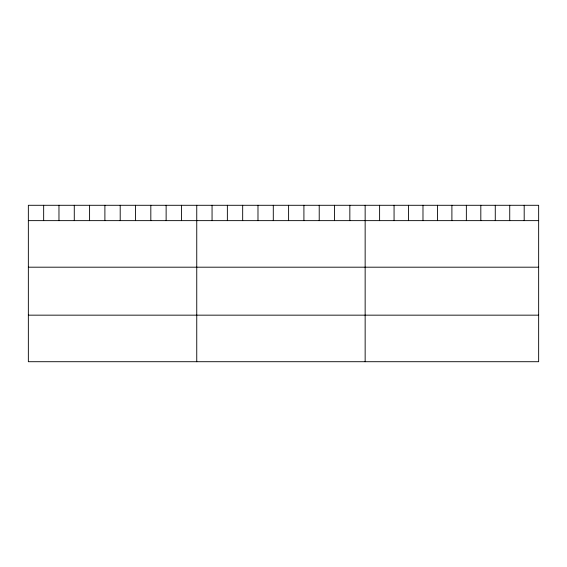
<?xml version="1.0" encoding="UTF-8"?>
<svg xmlns="http://www.w3.org/2000/svg" width="567" height="567" viewBox="0 0 567 567"><rect width="100%" height="100%" fill="white"/><g stroke="black" fill="none" stroke-linecap="round" stroke-linejoin="round"><path stroke-width="0.85" d="M538.65 220.634L538.65 361.711L28.35 361.711L28.35 205.289L538.65 205.289L538.65 220.634L28.35 220.634M28.35 267.192L538.65 267.192M28.35 315.16L538.65 315.16M524.192 205.289L524.192 220.634M509.733 205.289L509.733 220.634M495.274 205.289L495.274 220.634M480.816 205.289L480.816 220.634M466.358 205.289L466.358 220.634M451.899 205.289L451.899 220.634M437.441 205.289L437.441 220.634M422.982 205.289L422.982 220.634M408.523 205.289L408.523 220.634M394.065 205.289L394.065 220.634M379.607 205.289L379.607 220.634M365.148 205.289L365.148 361.711M349.839 205.289L349.839 220.634M334.53 205.289L334.53 220.634M319.221 205.289L319.221 220.634M303.912 205.289L303.912 220.634M288.603 205.289L288.603 220.634M273.294 205.289L273.294 220.634M257.985 205.289L257.985 220.634M242.676 205.289L242.676 220.634M227.367 205.289L227.367 220.634M212.058 205.289L212.058 220.634M196.749 205.289L196.749 361.711M181.44 205.289L181.44 220.634M166.131 205.289L166.131 220.634M150.822 205.289L150.822 220.634M135.513 205.289L135.513 220.634M120.204 205.289L120.204 220.634M104.895 205.289L104.895 220.634M89.586 205.289L89.586 220.634M74.277 205.289L74.277 220.634M58.968 205.289L58.968 220.634M43.659 205.289L43.659 220.634"/></g></svg>
